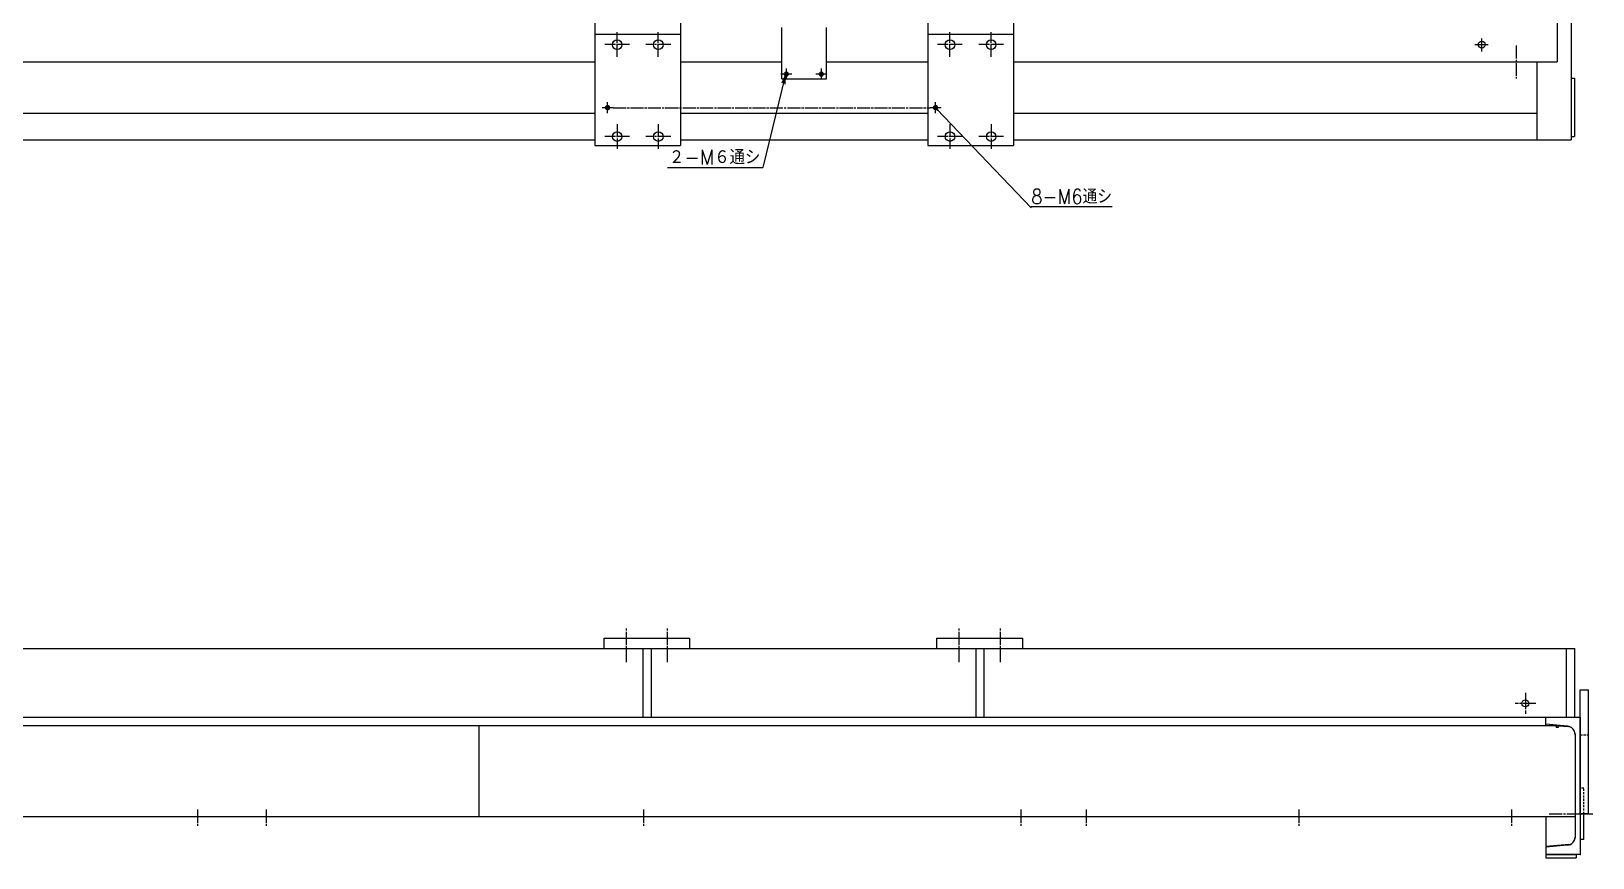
# Model space of a CAD drawing. Header units: inches. Extents: x -3309 to 2472, y -3154 to 2252.
# Drawn here: x -1186 to 1090, y -3154 to -1949 of the extents above; entities that cross this region are included whole.
import ezdxf
from ezdxf.enums import TextEntityAlignment as Align

# ---------------------------------------------------------------- set-up
doc = ezdxf.new("R2010")
doc.units = ezdxf.units.IN
doc.header["$MEASUREMENT"] = 0
for name, pattern in [('CENTERLINE', [25.4, 19.05, -1.5875, 3.175, -1.5875]), ('DASHED', [4.7625, 3.175, -1.5875]), ('SOLID', [0])]:
    doc.linetypes.add(name, pattern=pattern)
for name, color, linetype in [('0$C$L0$V_DRAWING', 7, 'SOLID'), ('0$C$L0$V_PV', 7, 'SOLID'), ('Layer11$C$L11$V_DRAWING', 52, 'SOLID'), ('Layer11$C$L11$V_PV', 52, 'SOLID'), ('Layer12$C$L12$V_PV', 52, 'SOLID'), ('Layer13$C$L13$V_PV', 52, 'SOLID'), ('Layer21$C$L21$V_DRAWING', 2, 'SOLID'), ('Layer21$C$L21$V_PV', 2, 'SOLID'), ('Layer8$C$L8$V_PV', 40, 'SOLID'), ('Layer9$C$L9$V_PV', 254, 'SOLID')]:
    doc.layers.add(name, color=color, linetype=linetype)
doc.styles.add('CADRASTD', font='txt', dxfattribs={"bigfont": 'bigfont'})
doc.dimstyles.new('DIM3', dxfattribs={"dimtxt": 0.156, "dimasz": 2, "dimexe": 0, "dimexo": 0, "dimgap": 0.078, "dimtad": 3, "dimzin": 0, "dimdsep": 46, "dimtxsty": 'CADRASTD', "dimblk": 'CADRA_ARROW22_5OPEN', "dimblk1": 'CADRA_ARROW22_5OPEN', "dimblk2": 'CADRA_ARROW22_5OPEN', "dimcen": 0.09, "dimaunit": 1, "dimadec": 17154, "dimazin": 0, "dimtfac": 1, "dimtofl": 0, "dimtmove": 0, "dimatfit": 3, "dimldrblk": 'CADRA_ARROW22_5OPEN', "dimfxl": 1, "dimtolj": 1, "dimtzin": 0, "dimarcsym": 0})

# ---------------------------------------------------------------- blocks, each defined once
blk = doc.blocks.new('CADRA_ARROW22_5OPEN')
at = {"layer": 'Layer9$C$L9$V_PV', "color": 7}
for q in [(-1, 0.2), (-1, -0.2), (-1, 0)]:
    blk.add_line((0, 0), q, dxfattribs=at)
blk = doc.blocks.new('BLOCK34')
at = {"layer": '0$C$L0$V_DRAWING', "color": 4}
blk.add_point((0, 0), dxfattribs=at)
blk.add_point((0, 0), dxfattribs=at)
blk.add_point((0, 0), dxfattribs=at)
blk.add_point((0, 0), dxfattribs=at)
blk.add_point((0, 0), dxfattribs=at)
blk.add_point((0, 0), dxfattribs=at)
blk.add_point((0, 0), dxfattribs=at)
blk.add_point((0, 0), dxfattribs=at)
at = {"layer": 'Layer11$C$L11$V_DRAWING', "color": 4}
blk.add_circle((0, 0), 3, dxfattribs=at)
at = {"layer": 'Layer13$C$L13$V_PV', "color": 4, "linetype": 'CENTERLINE'}
for p, q in [((8, 0), (-8, 0)), ((0, 8), (0, -8))]:
    blk.add_line(p, q, dxfattribs=at)
at = {"layer": 'Layer21$C$L21$V_DRAWING', "color": 4}
blk.add_circle((0, 0), 2.4, dxfattribs=at)
blk = doc.blocks.new('BLOCK36')
at = {"layer": '0$C$L0$V_DRAWING'}
blk.add_point((0, 0), dxfattribs=at)
blk.add_point((0, 0), dxfattribs=at)
blk.add_point((0, 0), dxfattribs=at)
blk.add_point((0, 0), dxfattribs=at)
blk.add_point((0, 0), dxfattribs=at)
blk.add_point((0, 0), dxfattribs=at)
blk.add_point((0, 0), dxfattribs=at)
blk.add_point((0, 0), dxfattribs=at)
at = {"layer": 'Layer11$C$L11$V_DRAWING', "color": 52}
blk.add_circle((0, 0), 3, dxfattribs=at)
at = {"layer": 'Layer13$C$L13$V_PV', "color": 52, "linetype": 'CENTERLINE'}
for p, q in [((8, 0), (-8, 0)), ((0, 8), (0, -8))]:
    blk.add_line(p, q, dxfattribs=at)
at = {"layer": 'Layer21$C$L21$V_DRAWING'}
blk.add_circle((0, 0), 2.4, dxfattribs=at)
blk = doc.blocks.new('BLOCK37')
at = {"layer": '0$C$L0$V_DRAWING'}
blk.add_point((0, 0), dxfattribs=at)
blk.add_point((0, 0), dxfattribs=at)
blk.add_point((0, 0), dxfattribs=at)
blk.add_point((0, 0), dxfattribs=at)
blk.add_point((0, 0), dxfattribs=at)
at = {"layer": 'Layer12$C$L12$V_PV', "color": 52, "linetype": 'DASHED'}
for p, q in [((5, -59), (5, -96.5)), ((5, -96.5), (0, -96.5)), ((0, -174), (12, -174))]:
    blk.add_line(p, q, dxfattribs=at)
at = {"layer": 'Layer21$C$L21$V_DRAWING'}
for p, q in [((-50, 0), (-50, 5)), ((-50, 5), (-6, 5)), ((-50, 0), (-6, 0)), ((-6, 0), (-6, 5)), ((5, -21.5), (0, -21.5)), ((5, -21.5), (5, -59)), ((0, -59), (0, -240)), ((12, -59), (0, -59)), ((12, -59), (12, -240)), ((0, -240), (12, -240))]:
    blk.add_line(p, q, dxfattribs=at)

msp = doc.modelspace()

# ---------------------------------------------------------------- linework, layer by layer
at = {"layer": 'Layer11$C$L11$V_PV'}
for p, q in [((-86.9, -2014), (-119.7, -2147.5)), ((-86.9, -2014), (-92, -2024.9)), ((-86.9, -2014), (-87.4, -2026)), ((-258.3, -2147.5), (-119.7, -2147.5))]:
    msp.add_line(p, q, dxfattribs=at)
at = {"layer": 'Layer13$C$L13$V_PV', "linetype": 'CENTERLINE'}
for p, q in [((-331.8, -1986.5), (-331.8, -1950.5)), ((-271.8, -1986.5), (-271.8, -1950.5)), ((153.2, -1986.5), (153.2, -1950.5)), ((213.2, -1986.5), (213.2, -1950.5)), ((-313.8, -1968.5), (-349.8, -1968.5)), ((-253.8, -1968.5), (-289.8, -1968.5)), ((171.2, -1968.5), (135.2, -1968.5)), ((231.2, -1968.5), (195.2, -1968.5)), ((918.2, -1968.5), (938.2, -1968.5)), ((928.2, -1978.5), (928.2, -1958.5)), ((978.2, -1969.9), (978.2, -2018)), ((-85.3, -2003.5), (-85.3, -2019.5)), ((-337.8, -2060.5), (124.2, -2060.5)), ((-331.8, -2084.5), (-331.8, -2120.5)), ((-271.8, -2084.5), (-271.8, -2120.5)), ((153.2, -2084.5), (153.2, -2120.5)), ((213.2, -2084.5), (213.2, -2120.5)), ((-313.8, -2102.5), (-349.8, -2102.5)), ((-253.8, -2102.5), (-289.8, -2102.5)), ((171.2, -2102.5), (135.2, -2102.5)), ((231.2, -2102.5), (195.2, -2102.5)), ((-318.3, -2868.6), (-318.3, -2818.1)), ((-258.3, -2868.6), (-258.3, -2818.1)), ((166.7, -2868.6), (166.7, -2818.1)), ((226.7, -2868.6), (226.7, -2818.1)), ((1006.9, -2928.6), (976.6, -2928.6)), ((991.7, -2913.4), (991.7, -2943.7)), ((-943.3, -3083.4), (-943.3, -3108.4)), ((-843.3, -3083.4), (-843.3, -3108.4)), ((-293.3, -3083.4), (-293.3, -3108.4)), ((256.7, -3083.4), (256.7, -3108.4)), ((351.7, -3083.4), (351.7, -3108.4)), ((661.7, -3083.4), (661.7, -3108.4)), ((971.7, -3083.4), (971.7, -3108.4)), ((1026.5, -3089.6), (1089.9, -3089.6))]:
    msp.add_line(p, q, dxfattribs=at)
at = {"layer": 'Layer21$C$L21$V_PV'}
for p, q in [((1058.2, -491.5), (1058.2, -2107.5)), ((1038.2, -1835.5), (1038.2, -1993.5)), ((-364.3, -1850.5), (-364.3, -2115.5)), ((-239.3, -1850.5), (-239.3, -2115.5)), ((120.7, -1850.5), (120.7, -2115.5)), ((245.7, -1850.5), (245.7, -2115.5)), ((-364.3, -1953.5), (-239.3, -1953.5)), ((-91.8, -2018.5), (-91.8, -1943.5)), ((-26.8, -2018.5), (-26.8, -1943.5)), ((120.7, -1953.5), (245.7, -1953.5)), ((-1234.3, -1993.5), (-364.3, -1993.5)), ((-239.3, -1993.5), (-91.8, -1993.5)), ((-26.8, -1993.5), (120.7, -1993.5)), ((245.7, -1993.5), (1038.2, -1993.5)), ((1008.2, -1993.5), (1008.2, -2107.5)), ((-91.8, -2018.5), (-26.8, -2018.5)), ((1058.2, -2017.5), (1063.2, -2017.5)), ((1063.2, -2017.5), (1063.2, -2102.5)), ((-1234.3, -2068.5), (-364.3, -2068.5)), ((-239.3, -2068.5), (120.7, -2068.5)), ((245.7, -2068.5), (1008.2, -2068.5)), ((-1234.3, -2107.5), (-364.3, -2107.5)), ((-364.3, -2115.5), (-239.3, -2115.5)), ((-239.3, -2107.5), (120.7, -2107.5)), ((120.7, -2115.5), (245.7, -2115.5)), ((245.7, -2107.5), (1058.2, -2107.5)), ((1058.2, -2102.5), (1063.2, -2102.5)), ((-350.8, -2848.6), (-350.8, -2833.6)), ((-350.8, -2833.6), (-225.8, -2833.6)), ((-225.8, -2848.6), (-225.8, -2833.6)), ((134.2, -2848.6), (134.2, -2833.6)), ((134.2, -2833.6), (259.2, -2833.6)), ((259.2, -2848.6), (259.2, -2833.6)), ((-2115.3, -2848.6), (1063.7, -2848.6)), ((-294.3, -2848.6), (-294.3, -2948.6)), ((-282.3, -2848.6), (-282.3, -2948.6)), ((190.7, -2848.6), (190.7, -2948.6)), ((202.7, -2848.6), (202.7, -2948.6)), ((1051.7, -2948.6), (1051.7, -2848.6)), ((1063.7, -2948.6), (1063.7, -2848.6)), ((-2128.3, -2948.6), (1071.7, -2948.6)), ((1021.7, -2960.6), (1021.7, -2948.6)), ((1071.7, -2948.6), (1071.7, -3148.6)), ((-2093.3, -2960.6), (1039.4, -2960.6)), ((-533.3, -2960.6), (-533.3, -3093.6)), ((1053.3, -2961.8), (1021.7, -2959.1)), ((1036.7, -2960.6), (1036.7, -2963.8)), ((1039.7, -2963.8), (1036.7, -2963.8)), ((1039.7, -2961.6), (1039.7, -2963.8)), ((1055.1, -2963), (1039.7, -2961.6)), ((1064.2, -2972.9), (1064.2, -3124.3)), ((-2120.8, -3093.6), (1064.2, -3093.6)), ((1021.7, -3093.6), (1021.7, -3137.1)), ((1055.1, -3134.2), (1021.6, -3137.1)), ((1053.3, -3135.4), (1021.7, -3138.1)), ((1021.7, -3138.1), (1021.7, -3148.6)), ((1071.7, -3148.6), (1021.7, -3148.6))]:
    msp.add_line(p, q, dxfattribs=at)
for centre, radius in [((-331.8, -1968.5), 7), ((-271.8, -1968.5), 7), ((153.2, -1968.5), 7), ((213.2, -1968.5), 7), ((928.2, -1968.5), 5), ((-331.8, -2102.5), 7), ((-271.8, -2102.5), 7), ((153.2, -2102.5), 7), ((213.2, -2102.5), 7), ((991.7, -2928.6), 5.15)]:
    msp.add_circle(centre, radius, dxfattribs=at)
for centre, radius, start, end in [((1052.2, -2973.8), 12, 0, 85), ((1054.2, -2972.9), 10, 0, 85), ((1052.2, -3123.4), 12, 275, 360), ((1054.2, -3124.3), 10, 275, 360)]:
    msp.add_arc(centre, radius, start, end, dxfattribs=at)

# ---------------------------------------------------------------- block references
at = {"layer": '0$C$L0$V_PV'}
for p in [(-85.3, -2011.5), (-34.3, -2011.5)]:
    msp.add_blockref('BLOCK36', p, dxfattribs=at)
at = {"layer": '0$C$L0$V_PV', "yscale": -1}
for name, p in [('BLOCK34', (-345.8, -2060.5)), ('BLOCK34', (132.2, -2060.5)), ('BLOCK37', (1071.7, -3148.6))]:
    msp.add_blockref(name, p, dxfattribs=at)

# ---------------------------------------------------------------- texts
at = {"layer": 'Layer8$C$L8$V_PV', "style": 'CADRASTD'}
for s, width, p, p2 in [('２-M６通シ', 0.857145, (-256.2, -2143), (-123.2, -2143)), ('%%u8-M6通シ', 0.742859, (271.5, -2200.4), (389.4, -2200.4)), ('%%u', 0.742859, (280.6, -2189.9), (280.6, -2189.9))]:
    msp.add_text(s, height=21, dxfattribs=dict(at, width=width)).set_placement(p, p2, align=Align.FIT)

# ---------------------------------------------------------------- leaders
msp.add_leader([(134.1, -2062.8), (271.5, -2206.2)], dimstyle='DIM3')

doc.saveas('drawing.dxf')
